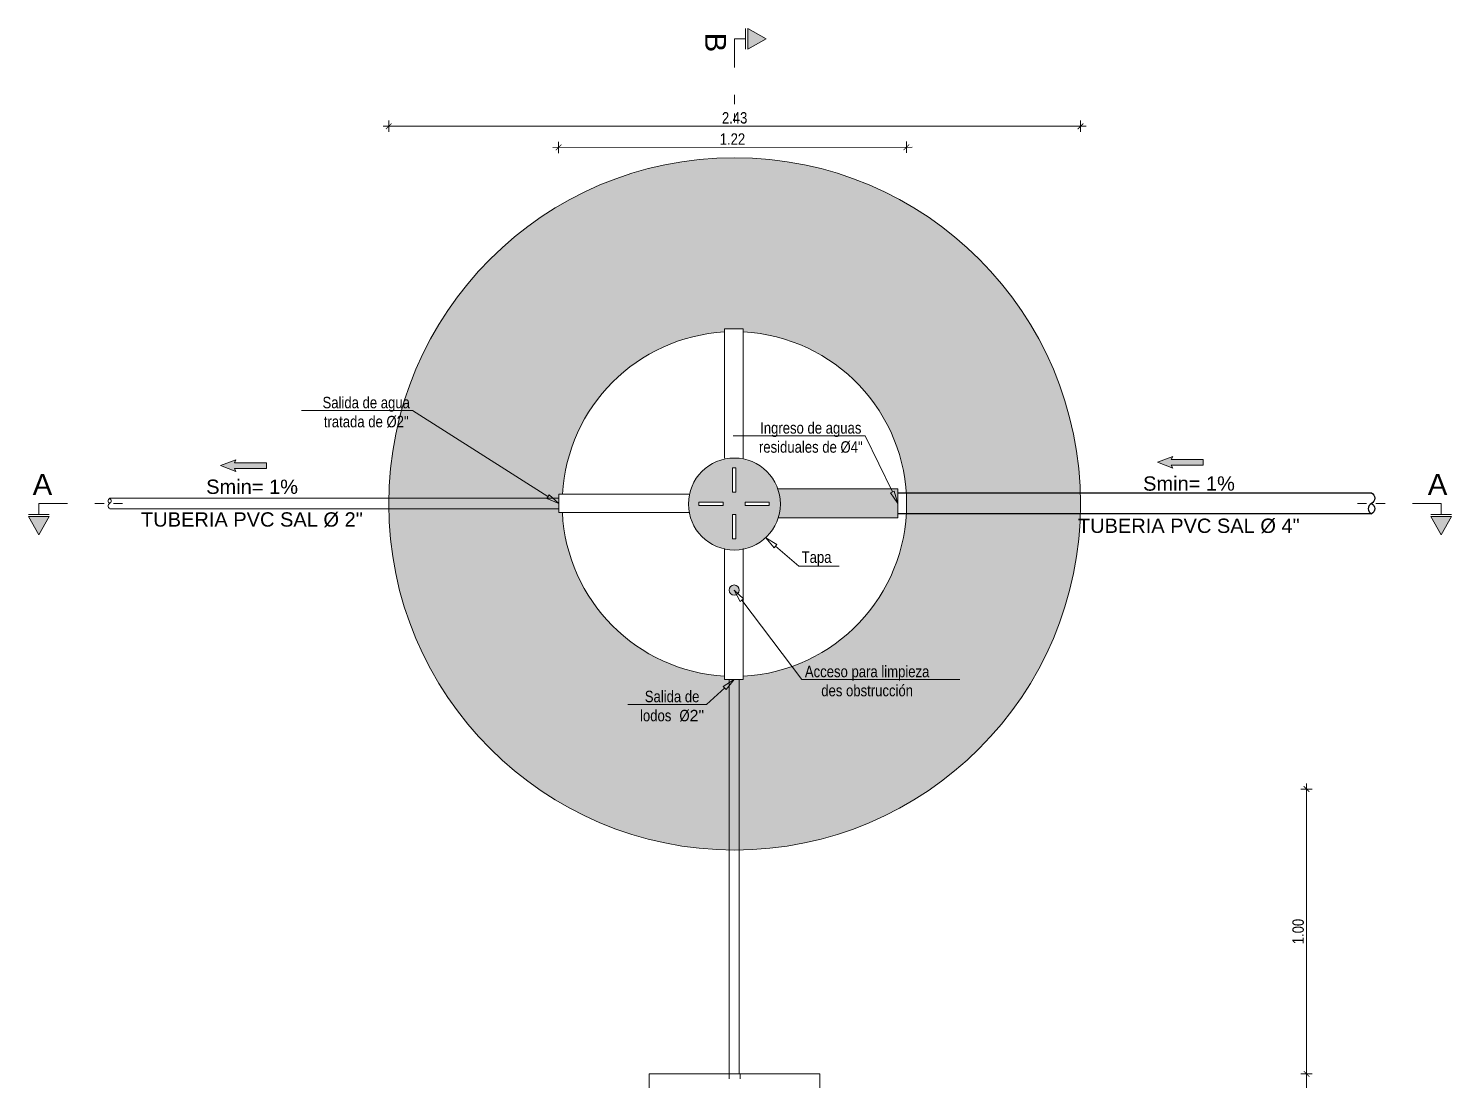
# Model space of a CAD drawing. Header units: metres. Extents: x 0 to 1843, y 1434 to 1492.
# Drawn here: x 1791.599 to 1796.597, y 1460.433 to 1464.126 of the extents above; entities that cross this region are included whole.
import ezdxf
from ezdxf import colors
from ezdxf.entities.mleader import LeaderData, LeaderLine
from ezdxf.enums import TextEntityAlignment as Align
from ezdxf.math import Vec2, Vec3

# ---------------------------------------------------------------- set-up
doc = ezdxf.new("R2010")
doc.units = ezdxf.units.M
doc.header["$LTSCALE"] = 0.005
doc.linetypes.add('ACAD_ISO04W100', pattern=[30.5, 24, -3, 0.5, -3])
for name, color, linetype, lineweight in [('-Acero techos', 252, 'Continuous', 13), ('-Achurado', 251, 'Continuous', 5), ('-Acotado', 251, 'Continuous', 5), ('-Eje', 1, 'ACAD_ISO04W100', 9)]:
    doc.layers.add(name, color=color, linetype=linetype, lineweight=lineweight)
doc.layers.add('A_50_CotasExter', color=7, linetype='Continuous')
doc.layers.add('PDF_Text', color=7, linetype='Continuous')
doc.layers.add('PDF_Muro secundario', color=7, linetype='Continuous', true_color=0x545454)
doc.layers.add("PDF_Tub. de desague 4''", color=7, linetype='Continuous', true_color=0x002595)
doc.styles.add('-Arial', font='arial.ttf')
doc.styles.add('-Arial Narrow', font='ARIALN.TTF')
doc.styles.add('PDF Arial-BoldMT', font='arial.ttf')
doc.dimstyles.new('Esc 1_20n', dxfattribs={"dimscale": 0.02, "dimtxt": 2, "dimasz": 1, "dimexe": 1, "dimexo": 1, "dimgap": 0.45, "dimtad": 1, "dimtoh": 1, "dimzin": 3, "dimdsep": 46, "dimtxsty": '-Arial Narrow', "dimblk": 'ARCHTICK', "dimcen": 1, "dimdle": 1, "dimclrd": 7, "dimclre": 7, "dimclrt": 7, "dimadec": 0, "dimazin": 0, "dimtfac": 1, "dimtix": 1, "dimtmove": 1, "dimatfit": 2, "dimldrblk": 'ARCHTICK', "dimfxl": 1, "dimfxlon": 1, "dimtolj": 2, "dimlwd": 5, "dimlwe": 5, "dimarcsym": 0})

# ---------------------------------------------------------------- blocks, each defined once
blk = doc.blocks.new('Corte Vertical 1_1000')
at = {"layer": '-Eje'}
blk.add_hatch(color=256, dxfattribs=at).paths.add_polyline_path([(13.34, -3.56), (9.86, -1.57), (9.86, -5.55)])
for p, q in [((9.44, -1.57), (9.44, -5.55)), ((9.44, -3.56), (7.34, -3.56))]:
    blk.add_line(p, q, dxfattribs=at)
blk.add_lwpolyline([(13.34, -3.56), (9.86, -5.55), (9.86, -1.57)], close=True, dxfattribs=at)
for points in [[(7.34, -3.56), (7.34, -16.05)], [(7.34, -14.25), (7.34, -16)], [(7.34, -17.81), (7.34, -19.56)]]:
    blk.add_lwpolyline(points, dxfattribs=at)
at = {"layer": '-Eje', "style": '-Arial'}
blk.add_attdef('A', text='', height=4, dxfattribs=at).set_placement((3.71, -4.24), align=Align.MIDDLE)
blk = doc.blocks.new('_ClosedBlank')
at = {"color": 0, "linetype": 'ByBlock', "lineweight": -2}
for p, q in [((-1, 0.17), (0, 0)), ((-1, 0.17), (-1, -0.17)), ((0, 0), (-1, -0.17))]:
    blk.add_line(p, q, dxfattribs=at)
blk = doc.blocks.new('_ArchTick')
at = {"color": 0, "linetype": 'ByBlock', "const_width": 0.15}
blk.add_lwpolyline([(-0.5, -0.5), (0.5, 0.5)], dxfattribs=at)
blk = doc.blocks.new('*D334')
at = {"layer": 'A_50_CotasExter', "color": 7, "lineweight": 5, "ltscale": 0.005, "transparency": 16777216}
for p, q in [((1792.8641, 1463.7623), (1792.8641, 1463.8023)), ((1795.2941, 1463.7623), (1795.2941, 1463.8023)), ((1792.8441, 1463.7823), (1795.3141, 1463.7823))]:
    blk.add_line(p, q, dxfattribs=at)
at = {"layer": 'Defpoints', "color": 0, "ltscale": 0.005, "transparency": 16777216}
for p in [(1795.2941, 1463.7823), (1792.8641, 1462.4568), (1795.2941, 1462.4568)]:
    blk.add_point(p, dxfattribs=at)
at = {"layer": 'A_50_CotasExter', "color": 7, "lineweight": 5, "ltscale": 0.005, "transparency": 16777216, "xscale": 0.02, "yscale": 0.02, "zscale": 0.02, "rotation": 180}
blk.add_blockref('_ArchTick', (1792.8641, 1463.7823), dxfattribs=at)
at = {"layer": 'A_50_CotasExter', "color": 7, "lineweight": 5, "ltscale": 0.005, "transparency": 16777216, "xscale": 0.02, "yscale": 0.02, "zscale": 0.02}
blk.add_blockref('_ArchTick', (1795.2941, 1463.7823), dxfattribs=at)
at = {"layer": 'A_50_CotasExter', "color": 7, "ltscale": 0.005, "transparency": 16777216, "insert": (1794.0791, 1463.8117), "char_height": 0.04, "attachment_point": 5, "style": '-Arial Narrow'}
blk.add_mtext('\\A2;2.43', dxfattribs=at)
blk = doc.blocks.new('*D337')
at = {"layer": 'A_50_CotasExter', "color": 7, "lineweight": 5, "ltscale": 0.005, "transparency": 16777216}
for p, q in [((1796.0681, 1460.4557), (1796.1081, 1460.4557)), ((1796.0881, 1459.8363), (1796.0881, 1460.4757)), ((1796.0681, 1459.8563), (1796.1081, 1459.8563))]:
    blk.add_line(p, q, dxfattribs=at)
at = {"layer": 'Defpoints', "color": 0, "ltscale": 0.005, "transparency": 16777216}
for p in [(1794.3788, 1460.4557), (1796.0881, 1460.4557), (1794.3788, 1459.8563)]:
    blk.add_point(p, dxfattribs=at)
at = {"layer": 'A_50_CotasExter', "color": 7, "lineweight": 5, "ltscale": 0.005, "transparency": 16777216, "xscale": 0.02, "yscale": 0.02, "zscale": 0.02}
for p, rotation in [((1796.0881, 1460.4557), 90), ((1796.0881, 1459.8563), 270)]:
    blk.add_blockref('_ArchTick', p, dxfattribs=dict(at, rotation=rotation))
at = {"layer": 'A_50_CotasExter', "color": 7, "ltscale": 0.005, "transparency": 16777216, "insert": (1796.0587, 1460.156), "char_height": 0.04, "attachment_point": 5, "rotation": 90, "style": '-Arial Narrow'}
blk.add_mtext('\\A2;0.60', dxfattribs=at)
blk = doc.blocks.new('*D338')
at = {"layer": 'A_50_CotasExter', "color": 7, "lineweight": 5, "ltscale": 0.005, "transparency": 16777216}
for p, q in [((1794.7025, 1463.7088), (1793.4404, 1463.708)), ((1793.4605, 1463.688), (1793.4604, 1463.728)), ((1794.6825, 1463.6887), (1794.6825, 1463.7287))]:
    blk.add_line(p, q, dxfattribs=at)
at = {"layer": 'Defpoints', "color": 0, "ltscale": 0.005, "transparency": 16777216}
for p in [(1793.4604, 1463.708), (1793.4612, 1462.4585), (1794.6833, 1462.4563)]:
    blk.add_point(p, dxfattribs=at)
at = {"layer": 'A_50_CotasExter', "color": 7, "lineweight": 5, "ltscale": 0.005, "transparency": 16777216, "xscale": 0.02, "yscale": 0.02, "zscale": 0.02}
for p, rotation in [((1793.4604, 1463.708), 180.0341797321883), ((1794.6825, 1463.7087), 0.03417973218831526)]:
    blk.add_blockref('_ArchTick', p, dxfattribs=dict(at, rotation=rotation))
at = {"layer": 'A_50_CotasExter', "color": 7, "ltscale": 0.005, "transparency": 16777216, "insert": (1794.0715, 1463.7375), "char_height": 0.04, "attachment_point": 5, "rotation": 0.0342, "style": '-Arial Narrow'}
blk.add_mtext('\\A2;1.22', dxfattribs=at)
blk = doc.blocks.new('*D339')
at = {"layer": 'A_50_CotasExter', "color": 7, "lineweight": 5, "ltscale": 0.005, "transparency": 16777216}
for p, q in [((1796.0681, 1461.4557), (1796.1081, 1461.4557)), ((1796.0881, 1461.4757), (1796.0881, 1460.4357)), ((1796.0681, 1460.4557), (1796.1081, 1460.4557))]:
    blk.add_line(p, q, dxfattribs=at)
at = {"layer": 'Defpoints', "color": 0, "ltscale": 0.005, "transparency": 16777216}
for p in [(1794.0791, 1461.4557), (1794.0791, 1460.4557), (1796.0881, 1460.4557)]:
    blk.add_point(p, dxfattribs=at)
at = {"layer": 'A_50_CotasExter', "color": 7, "lineweight": 5, "ltscale": 0.005, "transparency": 16777216, "xscale": 0.02, "yscale": 0.02, "zscale": 0.02}
for p, rotation in [((1796.0881, 1461.4557), 90), ((1796.0881, 1460.4557), 270)]:
    blk.add_blockref('_ArchTick', p, dxfattribs=dict(at, rotation=rotation))
at = {"layer": 'A_50_CotasExter', "color": 7, "ltscale": 0.005, "transparency": 16777216, "insert": (1796.0587, 1460.9557), "char_height": 0.04, "attachment_point": 5, "rotation": 90, "style": '-Arial Narrow'}
blk.add_mtext('\\A2;1.00', dxfattribs=at)

msp = doc.modelspace()

# ---------------------------------------------------------------- hatches: boundary and pattern name
at = {"layer": '-Acero techos', "lineweight": 5, "ltscale": 0.005, "true_color": 0x105689}
h = msp.add_hatch(color=146, dxfattribs=at)
h.dxf.hatch_style = 1
h.paths.add_polyline_path([(1792.322, 1462.58125), (1792.43426, 1462.58125), (1792.43426, 1462.60138), (1792.322, 1462.60138), (1792.3273, 1462.61197), (1792.27328, 1462.59184), (1792.3273, 1462.57066)])
h = msp.add_hatch(color=146, dxfattribs=at)
h.dxf.hatch_style = 1
h.paths.add_polyline_path([(1795.61301, 1462.59257), (1795.72527, 1462.59257), (1795.72527, 1462.6127), (1795.61301, 1462.6127), (1795.6183, 1462.62329), (1795.56429, 1462.60317), (1795.6183, 1462.58198)])
at = {"layer": '-Achurado'}
h = msp.add_hatch(dxfattribs=at)
h.set_pattern_fill('AR-SAND', color=256, scale=0.0009, style=0)
h.set_pattern_definition([(37.5, (-5.64072, -25.62428), (-0.00144002817, 0.04404719136), [0, -0.0347472, 0, -0.038862, 0, -0.0371475]), (7.5, (-5.64072, -25.62428), (0.0404570955, 0.064514259), [0, -0.0187452, 0, -0.0313182, 0, -0.0120015]), (327.5, (-5.66884, -25.62428), (0.0711893133, 0.0001293466), [0, -0.01143, 0, -0.041148, 0, -0.053721]), (317.5, (-5.66884, -25.62428), (0.0687200807, 0.0200636391), [0, -0.005715, 0, -0.0269748, 0, -0.030861])])
h.paths.add_polyline_path([(1792.86408, 1462.4568, 1), (1795.29408, 1462.4568, 1)])
h.paths.add_polyline_path([(1794.11003, 1461.85259), (1794.11003, 1461.84118), (1794.04486, 1461.84118), (1794.04486, 1461.85277, -0.3835183), (1793.47482, 1462.42697), (1793.46199, 1462.42697), (1793.46199, 1462.49108), (1793.47505, 1462.49108, -0.3814096), (1794.04486, 1463.06083), (1794.04486, 1463.0718), (1794.11003, 1463.0718), (1794.11003, 1463.06101, -0.9500948)], flags=16)
h.paths.add_polyline_path([(1794.65342, 1462.51), (1794.65342, 1462.40805), (1794.23294, 1462.40805, -0.8572413), (1793.91768, 1462.4568, -0.8447278), (1794.23146, 1462.51)], flags=0)
h.paths.add_polyline_path([(1794.20147, 1462.46375), (1794.20147, 1462.45219), (1794.11633, 1462.45219), (1794.11633, 1462.46375)], flags=0)
h.paths.add_polyline_path([(1794.08375, 1462.58357), (1794.08375, 1462.49844), (1794.07219, 1462.49844), (1794.07219, 1462.58357)], flags=0)
h.paths.add_polyline_path([(1794.08375, 1462.41961), (1794.08375, 1462.33447), (1794.07219, 1462.33447), (1794.07219, 1462.41961)], flags=0)
h.paths.add_polyline_path([(1794.03961, 1462.46375), (1794.03961, 1462.45219), (1793.95447, 1462.45219), (1793.95447, 1462.46375)], flags=0)
h.paths.add_polyline_path([(1794.09636, 1462.15481, -1), (1794.06065, 1462.15481, -1)], flags=0)

# ---------------------------------------------------------------- linework, layer by layer
at = {"layer": '-Acero techos', "color": 148, "ltscale": 0.005, "true_color": 0x09314e}
for points in [[(1792.322, 1462.58125), (1792.3273, 1462.57066), (1792.27328, 1462.59184), (1792.3273, 1462.61197), (1792.322, 1462.60138), (1792.43426, 1462.60138), (1792.43426, 1462.58125)], [(1795.61301, 1462.59257), (1795.6183, 1462.58198), (1795.56429, 1462.60317), (1795.6183, 1462.62329), (1795.61301, 1462.6127), (1795.72527, 1462.6127), (1795.72527, 1462.59257)]]:
    msp.add_lwpolyline(points, close=True, dxfattribs=at)
at = {"layer": '-Acero techos', "color": 18, "ltscale": 0.005, "true_color": 0x000000}
msp.add_circle((1794.07908, 1462.4568), 1.215, dxfattribs=at)
at = {"layer": 'PDF_Muro secundario', "color": 18, "lineweight": 13, "true_color": 0x000000}
msp.add_lwpolyline([(1794.37878, 1460.45571), (1793.77938, 1460.45571), (1793.77938, 1459.85631), (1794.37878, 1459.85631)], close=True, dxfattribs=at)
at = {"layer": "PDF_Tub. de desague 4''", "lineweight": 13}
for points in [[(1794.04406, 1462.61776), (1794.04406, 1463.07131), (1794.10922, 1463.07131), (1794.10922, 1462.61776)], [(1793.91793, 1462.49058), (1793.46119, 1462.49058), (1793.46119, 1462.42647), (1793.91793, 1462.42647)], [(1794.23115, 1462.5095), (1794.65262, 1462.5095), (1794.65262, 1462.40755), (1794.23115, 1462.40755)], [(1793.46119, 1462.47632), (1791.88417, 1462.47632)], [(1791.88495, 1462.43954), (1793.46119, 1462.43954)], [(1794.04406, 1462.30034), (1794.04406, 1461.84068), (1794.10922, 1461.84068), (1794.10922, 1462.30034)], [(1794.05958, 1460.45571), (1794.05958, 1461.84068)], [(1794.09531, 1460.45571), (1794.09531, 1461.84068)], [(1794.06006, 1460.45571), (1794.06006, 1460.4388)], [(1794.0981, 1460.45571), (1794.0981, 1460.4388)]]:
    msp.add_lwpolyline(points, dxfattribs=at)
for points in [[(1794.07139, 1462.58308), (1794.07139, 1462.49794), (1794.08295, 1462.49794), (1794.08295, 1462.58308)], [(1793.95367, 1462.45169), (1794.0388, 1462.45169), (1794.0388, 1462.46326), (1793.95367, 1462.46326)], [(1794.20066, 1462.46326), (1794.11553, 1462.46326), (1794.11553, 1462.45169), (1794.20066, 1462.45169)], [(1794.08295, 1462.33398), (1794.08295, 1462.41911), (1794.07139, 1462.41911), (1794.07139, 1462.33398)]]:
    msp.add_lwpolyline(points, close=True, dxfattribs=at)
at = {"layer": "PDF_Tub. de desague 4''", "lineweight": 30}
msp.add_lwpolyline([(1796.31618, 1462.49419), (1794.65262, 1462.49419)], dxfattribs=at)
for points in [[(1796.3164, 1462.49519, -0.6185536), (1796.3164, 1462.4584, -0.6185536), (1796.3164, 1462.42172)], [(1796.31596, 1462.4584, 0.6185536), (1796.31618, 1462.42167), (1794.65262, 1462.42167)]]:
    msp.add_lwpolyline(points, format="xyb", dxfattribs=at)
at = {"layer": "PDF_Tub. de desague 4''", "lineweight": 13}
msp.add_lwpolyline([(1791.88417, 1462.44059, -0.6185562), (1791.88417, 1462.45846, -0.6185562), (1791.88417, 1462.47632)], format="xyb", dxfattribs=at)
for centre, radius in [((1794.07828, 1462.4563), 0.1614), ((1794.0777, 1462.15431), 0.01786)]:
    msp.add_circle(centre, radius, dxfattribs=at)
for centre, radius, start, end in [((1794.07828, 1462.4563), 0.605, 93.2425, 176.75183), ((1794.07828, 1462.4563), 0.605, 272.93189, 87.06811), ((1791.87917, 1462.46739), 0.00998, 296.52175, 63.47825), ((1794.07828, 1462.4563), 0.605, 182.82657, 266.7575)]:
    msp.add_arc(centre, radius, start, end, dxfattribs=at)

# ---------------------------------------------------------------- block references
at = {"layer": '-Eje'}
ref = msp.add_blockref('Corte Vertical 1_1000', (1793.94425, 1464.15439), dxfattribs=dict(at, xscale=0.01836941918200827, yscale=0.01836941918200827, zscale=0.01836941918200827))
ref.add_attrib('A', 'B', dxfattribs={"height": 0.07348, "rotation": 270, "style": '-Arial'}).set_placement((1794.01246, 1464.07655), align=Align.MIDDLE)
ref = msp.add_blockref('Corte Vertical 1_1000', (1791.56982, 1462.59329), dxfattribs=dict(at, xscale=-0.01836941918200827, yscale=0.01836941918200827, zscale=0.01836941918200827, rotation=90))
ref.add_attrib('A', 'A', dxfattribs={"height": 0.07348, "style": '-Arial'}).set_placement((1791.64766, 1462.52508), align=Align.MIDDLE)
ref = msp.add_blockref('Corte Vertical 1_1000', (1796.62609, 1462.59329), dxfattribs=dict(at, xscale=0.01836941918200827, yscale=0.01836941918200827, zscale=0.01836941918200827, rotation=270))
ref.add_attrib('A', 'A', dxfattribs={"height": 0.07348, "style": '-Arial'}).set_placement((1796.54825, 1462.52508), align=Align.MIDDLE)

# ---------------------------------------------------------------- texts
at = {"layer": 'PDF_Text', "attachment_point": 6, "style": 'PDF Arial-BoldMT'}
for s, insert, char_height in [('Smin= 1%', (1792.54532, 1462.51657), 0.050341), ('Smin= 1%', (1795.83633, 1462.52789), 0.050341), ('TUBERIA PVC SAL Ø 2"', (1792.77303, 1462.40113), 0.0503406), ('TUBERIA PVC SAL Ø 4"', (1796.06404, 1462.37902), 0.0503406)]:
    msp.add_mtext(s, dxfattribs=dict(at, insert=insert, char_height=char_height))

# ---------------------------------------------------------------- dimensions: what is measured, and where the dimension line sits
at = {"layer": 'A_50_CotasExter', "color": 18, "ltscale": 0.005, "true_color": 0x000000}
for p1, p2, distance, picture, middle in [((1792.86408, 1462.4568), (1795.29408, 1462.4568), 1.32546, '*D334', (1794.07908, 1463.81168)), ((1794.07908, 1461.45571), (1794.07908, 1460.45571), 2.00907, '*D339', (1796.05873, 1460.95571))]:
    dim = msp.add_aligned_dim(p1=p1, p2=p2, distance=distance, dimstyle='Esc 1_20n', dxfattribs=at)
    dim.commit()
    dim.dimension.update_dxf_attribs({"geometry": picture, "text_midpoint": middle})
for base, p1, p2, angle, picture, middle in [((1793.46044, 1463.70802), (1794.68328, 1462.4563), (1793.46119, 1462.45853), 0.03418, '*D338', (1794.07147, 1463.73747)), ((1796.08815, 1460.45571), (1794.37878, 1459.85631), (1794.37878, 1460.45571), 270, '*D337', (1796.05873, 1460.15601))]:
    dim = msp.add_linear_dim(base=base, p1=p1, p2=p2, angle=angle, dimstyle='Esc 1_20n', dxfattribs=at)
    dim.commit()
    dim.dimension.update_dxf_attribs({"geometry": picture, "text_midpoint": middle})

# ---------------------------------------------------------------- leaders
at = {"layer": '-Acotado'}
ml = msp.add_multileader_mtext('Standard', dxfattribs=at)
ml.set_content('Salida de agua\\Ptratada de Ø2"', color=7, style='-Arial Narrow')
ml.set_leader_properties(color=7, linetype='Continuous', lineweight=0)
ml.set_arrow_properties(name='CLOSEDBLANK')
ml.build(insert=Vec2(0, 0))
ml.multileader.update_dxf_attribs({"has_dogleg": 0, "text_left_attachment_type": 6, "text_right_attachment_type": 6, "dogleg_length": 0, "arrow_head_size": 0.04463, "scale": 0.025})
ctx = ml.context
ctx.base_point, ctx.scale, ctx.char_height, ctx.arrow_head_size, ctx.landing_gap_size, ctx.plane_origin = Vec3(1792.6224, 1462.78445), 0.025, 0.0401642, 0.04463, 0.01116, Vec3(1793.38422, 1463.31939)
ctx.left_attachment, ctx.right_attachment, ctx.text_align_type = 6, 6, 1
notes = []
notes.append((ctx, [(1, (1, 1, 0), (1792.94761, 1462.78445), (-1, 0), 0, [(0, [(1793.46119, 1462.45853)], 0, [])])]))
ctx.mtext.insert, ctx.mtext.alignment, ctx.mtext.flow_direction = Vec3(1792.78501, 1462.83265), 2, 5
ml = msp.add_multileader_mtext('Standard', dxfattribs=at)
ml.set_content('Ingreso de aguas\\Presiduales de Ø4"', color=7, style='-Arial Narrow')
ml.set_leader_properties(color=7, linetype='Continuous', lineweight=0)
ml.set_arrow_properties(name='CLOSEDBLANK')
ml.build(insert=Vec2(0, 0))
ml.multileader.update_dxf_attribs({"has_dogleg": 0, "text_left_attachment_type": 6, "text_right_attachment_type": 6, "dogleg_length": 0, "arrow_head_size": 0.04463, "scale": 0.025})
ctx = ml.context
ctx.base_point, ctx.scale, ctx.char_height, ctx.arrow_head_size, ctx.landing_gap_size, ctx.plane_origin = Vec3(1794.15585, 1462.6954), 0.025, 0.0401642, 0.04463, 0.01116, Vec3(1794.7653, 1463.31939)
ctx.left_attachment, ctx.right_attachment, ctx.text_align_type = 6, 6, 1
notes.append((ctx, [(1, (1, 1, 0), (1794.53723, 1462.6954), (-1, 0), 0, [(0, [(1794.65262, 1462.45853)], 0, [])])]))
ctx.mtext.insert, ctx.mtext.alignment, ctx.mtext.flow_direction = Vec3(1794.34654, 1462.7436), 2, 5
ml = msp.add_multileader_mtext('Standard', dxfattribs=at)
ml.set_content('Tapa', color=7, style='-Arial Narrow')
ml.set_leader_properties(color=7, linetype='Continuous', lineweight=0)
ml.set_arrow_properties(name='CLOSEDBLANK')
ml.build(insert=Vec2(0, 0))
ml.multileader.update_dxf_attribs({"has_dogleg": 0, "text_left_attachment_type": 6, "text_right_attachment_type": 6, "dogleg_length": 0, "arrow_head_size": 0.04463, "scale": 0.025})
ctx = ml.context
ctx.base_point, ctx.scale, ctx.char_height, ctx.arrow_head_size, ctx.landing_gap_size, ctx.plane_origin = Vec3(1794.30495, 1462.23844), 0.025, 0.040164, 0.04463, 0.01116, Vec3(1794.18837, 1463.36169)
ctx.left_attachment, ctx.right_attachment, ctx.text_align_type = 6, 6, 1
notes.append((ctx, [(0, (1, 1, 0), (1794.30495, 1462.23844), (1, 0), 0, [(0, [(1794.18873, 1462.33727)], 0, [])])]))
ctx.mtext.insert, ctx.mtext.alignment, ctx.mtext.flow_direction = Vec3(1794.36695, 1462.28975), 2, 5
ml = msp.add_multileader_mtext('Standard', dxfattribs=at)
ml.set_content('Acceso para limpieza\\Pdes obstrucción', color=7, style='-Arial Narrow')
ml.set_leader_properties(color=7, linetype='Continuous', lineweight=0)
ml.set_arrow_properties(name='CLOSEDBLANK')
ml.build(insert=Vec2(0, 0))
ml.multileader.update_dxf_attribs({"has_dogleg": 0, "text_left_attachment_type": 6, "text_right_attachment_type": 6, "dogleg_length": 0, "arrow_head_size": 0.04463, "scale": 0.025})
ctx = ml.context
ctx.base_point, ctx.scale, ctx.char_height, ctx.arrow_head_size, ctx.landing_gap_size, ctx.plane_origin = Vec3(1794.3157, 1461.84034), 0.025, 0.0401642, 0.04463, 0.01116, Vec3(1794.36716, 1462.38736)
ctx.left_attachment, ctx.right_attachment, ctx.text_align_type = 6, 6, 1
notes.append((ctx, [(0, (1, 1, 0), (1794.3157, 1461.84034), (1, 0), 0, [(0, [(1794.0777, 1462.15431)], 0, [])])]))
ctx.mtext.insert, ctx.mtext.alignment, ctx.mtext.flow_direction = Vec3(1794.54452, 1461.88854), 2, 5
ml = msp.add_multileader_mtext('Standard', dxfattribs=at)
ml.set_content('Salida de\\Plodos {\\fArial|b0|i0|c0|p34;\\C256; }Ø{\\fArial|b0|i0|c0|p34;\\C256;2"}', color=7, style='-Arial Narrow')
ml.set_leader_properties(color=7, linetype='Continuous', lineweight=0)
ml.set_arrow_properties(name='CLOSEDBLANK')
ml.build(insert=Vec2(0, 0))
ml.multileader.update_dxf_attribs({"has_dogleg": 0, "text_left_attachment_type": 6, "text_right_attachment_type": 6, "dogleg_length": 0, "arrow_head_size": 0.04463, "scale": 0.025})
ctx = ml.context
ctx.base_point, ctx.scale, ctx.char_height, ctx.arrow_head_size, ctx.landing_gap_size, ctx.plane_origin = Vec3(1793.73837, 1461.75258), 0.025, 0.0401642, 0.04463, 0.01116, Vec3(1794.06935, 1462.35641)
ctx.left_attachment, ctx.right_attachment, ctx.text_align_type = 6, 6, 1
notes.append((ctx, [(1, (1, 1, 0), (1793.98052, 1461.75258), (-1, 0), 0, [(0, [(1794.07744, 1461.84068)], 0, [])])]))
ctx.mtext.insert, ctx.mtext.alignment, ctx.mtext.flow_direction = Vec3(1793.85945, 1461.80077), 2, 5
for ctx, leaders in notes:
    for number, flags, end, landing, length, lines in leaders:
        leader = LeaderData()
        leader.index, (leader.has_last_leader_line, leader.has_dogleg_vector, leader.attachment_direction) = number, flags
        leader.last_leader_point, leader.dogleg_vector, leader.dogleg_length = Vec3(end), Vec3(landing), length
        for number, points, colour, breaks in lines:
            line = LeaderLine()
            line.index, line.vertices, line.color, line.breaks = number, Vec3.list(points), colors.encode_raw_color(colour), breaks
            leader.lines.append(line)
        ctx.leaders.append(leader)

doc.saveas('drawing.dxf')
